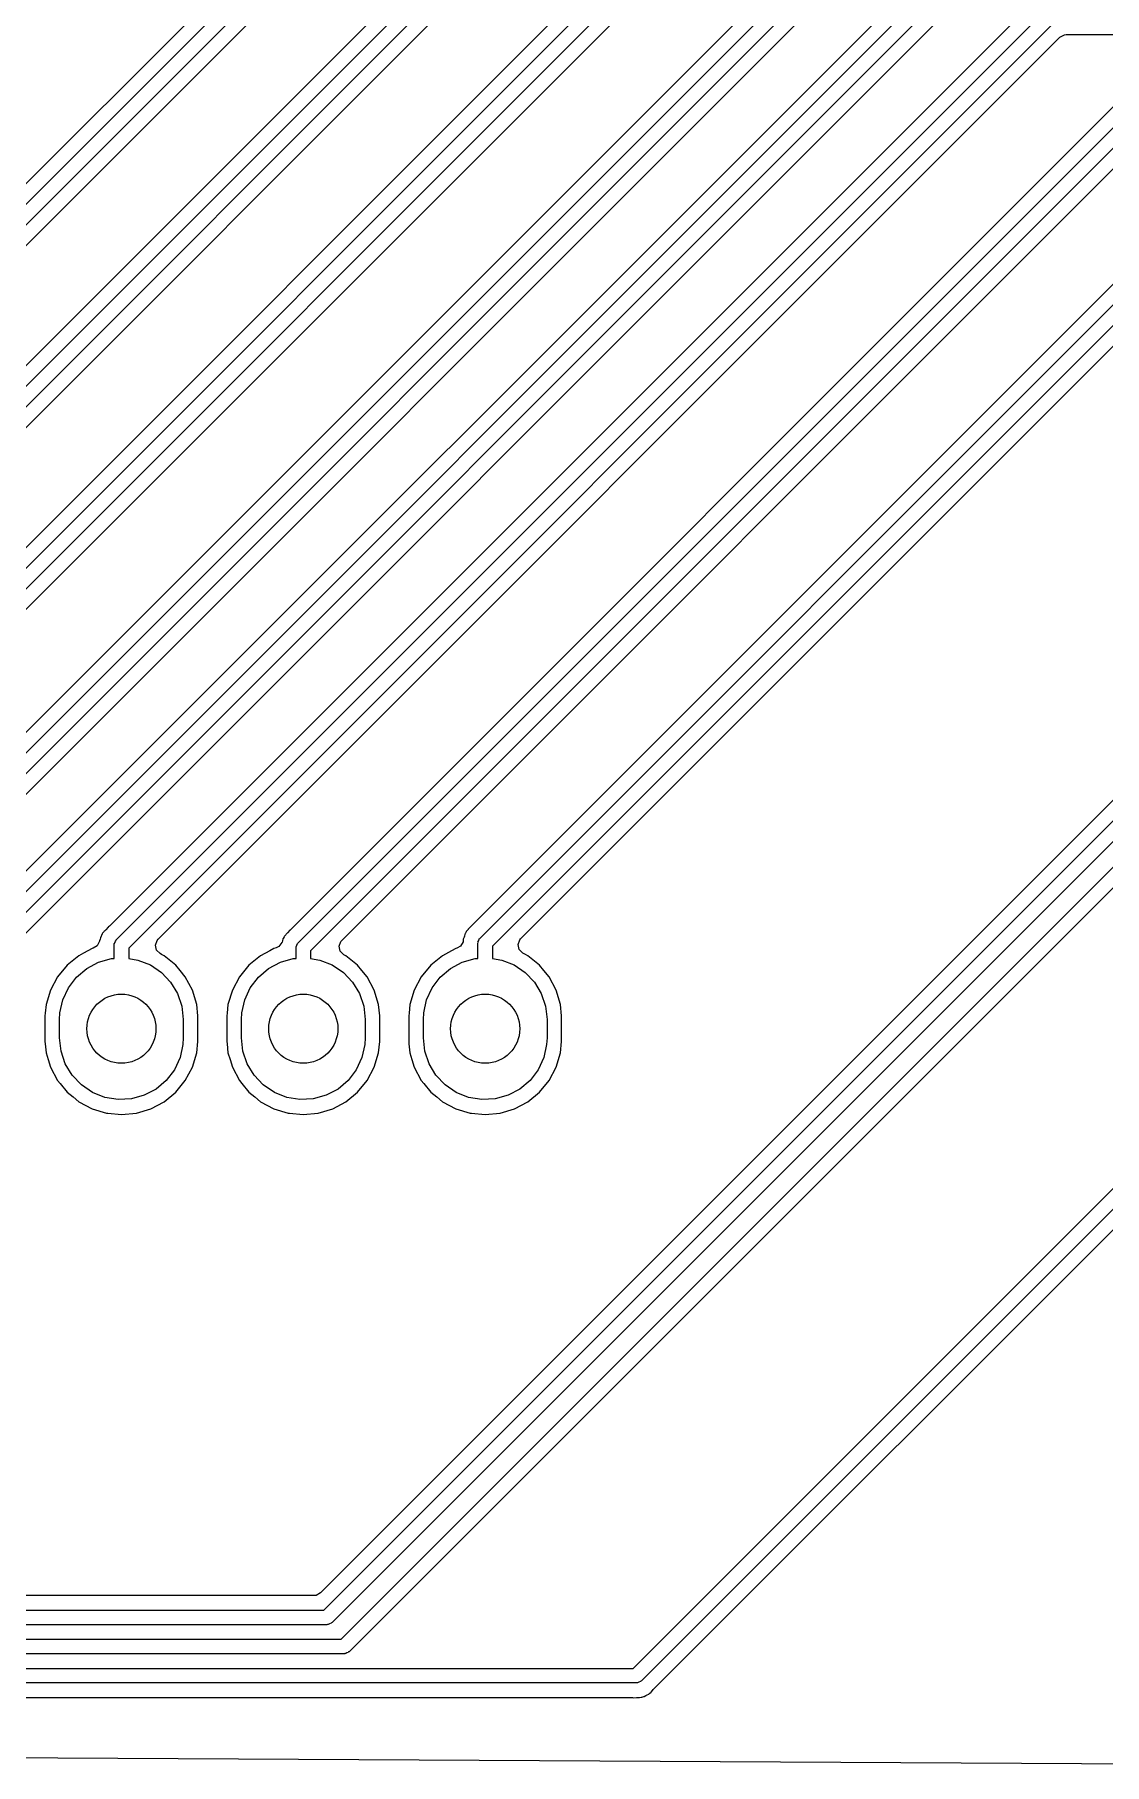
# Model space of a CAD drawing. Extents: x 148 to 304, y -194 to -124.
# Drawn here: x 235.85 to 250.55, y -193.93 to -170.16 of the extents above; entities that cross this region are included whole.
import ezdxf

# ---------------------------------------------------------------- set-up
doc = ezdxf.new("R2010")
doc.units = 0
doc.layers.add('BLACK', color=7, linetype='CONTINUOUS')

msp = doc.modelspace()

# ---------------------------------------------------------------- linework, layer by layer
at = {"layer": 'BLACK', "linetype": 'CONTINUOUS'}
for p, q in [((245.888002, -162.047024), (225.323494, -182.611533)), ((225.306932, -182.911645), (246.050609, -162.16797)), ((246.162741, -162.33868), (225.39, -183.111421)), ((225.626819, -183.158152), (246.209472, -162.575499)), ((246.997999, -163.437028), (227.685785, -182.749242)), ((227.629748, -183.08883), (247.16061, -163.557969)), ((247.272741, -163.72868), (227.7558, -183.245621)), ((228.062824, -183.222145), (247.319473, -163.965499)), ((230.129748, -183.08883), (248.27061, -164.947969)), ((248.107999, -164.827028), (230.185785, -182.749242)), ((248.382741, -165.11868), (230.2558, -183.245621)), ((230.562824, -183.222145), (248.429472, -165.355499)), ((232.649206, -183.109371), (249.660609, -166.097969)), ((249.497999, -165.977028), (232.711852, -182.763175)), ((249.772742, -166.26868), (232.770826, -183.270595)), ((233.072134, -183.252835), (249.819472, -166.505499)), ((250.012999, -167.367028), (234.764094, -182.615933)), ((234.78184, -182.881737), (250.175609, -167.487969)), ((250.287742, -167.65868), (234.976442, -182.969979)), ((235.363609, -182.86636), (250.334472, -167.895499)), ((249.618002, -169.667024), (236.874986, -182.410041)), ((236.969289, -182.599289), (249.780609, -169.78797)), ((249.892741, -169.95868), (237.14, -182.711421)), ((249.939472, -170.195499), (250.000795, -170.162014)), ((250.000795, -170.162014), (250.027153, -170.15918)), ((250.027153, -170.15918), (252.17377, -170.15918)), ((237.543433, -182.591536), (249.939472, -170.195499)), ((250.767999, -171.057028), (239.374986, -182.450041)), ((239.469289, -182.639289), (250.930609, -171.177969)), ((251.042742, -171.34868), (239.64, -182.751422)), ((240.0695, -182.605469), (251.089472, -171.585499)), ((251.813002, -172.447024), (241.874986, -182.385041)), ((241.969289, -182.574289), (251.975609, -172.56797)), ((252.087741, -172.73868), (242.14, -182.686421)), ((242.527141, -182.582828), (251.599592, -173.510378)), ((251.361861, -179.988168), (239.776848, -191.573181)), ((239.823578, -191.81), (251.59868, -180.034898)), ((251.769391, -180.147031), (239.935711, -191.980711)), ((240.058578, -192.21), (252.080609, -180.187969)), ((252.192742, -180.35868), (240.170711, -192.380711)), ((236.760343, -182.54652), (236.754228, -182.572517)), ((236.760345, -182.546515), (236.760343, -182.54652)), ((236.764259, -182.540802), (236.760345, -182.546515)), ((236.777578, -182.515533), (236.764259, -182.540802)), ((236.780083, -182.509067), (236.777578, -182.515533)), ((236.798085, -182.489319), (236.780083, -182.509066)), ((236.780083, -182.509066), (236.780083, -182.509067)), ((236.804746, -182.480911), (236.798085, -182.489319)), ((236.807827, -182.4772), (236.804746, -182.480911)), ((236.820574, -182.464453), (236.807827, -182.4772)), ((236.824522, -182.460318), (236.820574, -182.464453)), ((236.855767, -182.426044), (236.824522, -182.460318)), ((236.862035, -182.421312), (236.855767, -182.426044)), ((236.874986, -182.410041), (236.862035, -182.421312)), ((239.277578, -182.555533), (239.264259, -182.580802)), ((239.280083, -182.549067), (239.277578, -182.555533)), ((239.298085, -182.529319), (239.280083, -182.549066)), ((239.280083, -182.549066), (239.280083, -182.549067)), ((239.304746, -182.520911), (239.298085, -182.529319)), ((239.307827, -182.5172), (239.304746, -182.520911)), ((239.320574, -182.504453), (239.307827, -182.5172)), ((239.324522, -182.500318), (239.320574, -182.504453)), ((239.355767, -182.466044), (239.324522, -182.500318)), ((239.362035, -182.461312), (239.355767, -182.466044)), ((239.374986, -182.450041), (239.362035, -182.461312)), ((241.754228, -182.547517), (241.749151, -182.563913)), ((241.760343, -182.52152), (241.754228, -182.547517)), ((241.760345, -182.521515), (241.760343, -182.52152)), ((241.764259, -182.515802), (241.760345, -182.521515)), ((241.777578, -182.490533), (241.764259, -182.515802)), ((241.780083, -182.484067), (241.777578, -182.490533)), ((241.798085, -182.464319), (241.780083, -182.484066)), ((241.780083, -182.484066), (241.780083, -182.484067)), ((241.804746, -182.455911), (241.798085, -182.464319)), ((241.807827, -182.4522), (241.804746, -182.455911)), ((241.820574, -182.439453), (241.807827, -182.4522)), ((241.824522, -182.435318), (241.820574, -182.439453)), ((241.855767, -182.401044), (241.824522, -182.435318)), ((241.862035, -182.396312), (241.855767, -182.401044)), ((241.874986, -182.385041), (241.862035, -182.396312)), ((236.518259, -182.782727), (236.45355, -182.817315)), ((236.636044, -182.719768), (236.518259, -182.782727)), ((236.65267, -182.714725), (236.636044, -182.719768)), ((236.706893, -182.681131), (236.65267, -182.714725)), ((236.738561, -182.61885), (236.706893, -182.681131)), ((236.739499, -182.613826), (236.738561, -182.61885)), ((236.749151, -182.588913), (236.739499, -182.613826)), ((236.754228, -182.572517), (236.749151, -182.588913)), ((236.94, -182.67), (236.942493, -182.662326)), ((236.94, -182.854163), (236.94, -182.67)), ((236.941231, -182.654357), (236.951861, -182.633492)), ((236.942493, -182.662326), (236.941231, -182.654357)), ((236.951861, -182.633492), (236.959098, -182.611221)), ((236.959098, -182.611221), (236.965626, -182.606478)), ((236.965626, -182.606478), (236.969289, -182.599289)), ((237.14, -182.711421), (237.14, -182.855096)), ((237.507363, -182.671468), (237.531195, -182.605788)), ((237.522824, -182.739606), (237.507363, -182.671468)), ((237.572667, -182.788567), (237.522824, -182.739606)), ((237.531195, -182.605788), (237.543433, -182.591536)), ((237.593201, -182.799543), (237.572667, -182.788567)), ((239.077849, -182.750875), (238.95355, -182.817315)), ((239.136045, -182.719768), (239.077849, -182.750875)), ((239.166521, -182.710523), (239.136045, -182.719768)), ((239.203576, -182.69206), (239.166521, -182.710523)), ((239.24615, -182.636659), (239.203576, -182.69206)), ((239.249149, -182.628918), (239.24615, -182.636659)), ((239.254228, -182.612517), (239.249149, -182.628918)), ((239.260343, -182.58652), (239.254228, -182.612517)), ((239.260345, -182.586515), (239.260343, -182.58652)), ((239.264259, -182.580802), (239.260345, -182.586515)), ((239.44, -182.71), (239.442493, -182.702326)), ((239.44, -182.854163), (239.44, -182.71)), ((239.441231, -182.694357), (239.451861, -182.673492)), ((239.442493, -182.702326), (239.441231, -182.694357)), ((239.451861, -182.673492), (239.459098, -182.651221)), ((239.459098, -182.651221), (239.465626, -182.646478)), ((239.465626, -182.646478), (239.469289, -182.639289)), ((239.64, -182.751422), (239.64, -182.855096)), ((240.03343, -182.685401), (240.057262, -182.619721)), ((240.04889, -182.753539), (240.03343, -182.685401)), ((240.098735, -182.802501), (240.04889, -182.753539)), ((240.057262, -182.619721), (240.0695, -182.605469)), ((241.577849, -182.750875), (241.45355, -182.817315)), ((241.636043, -182.719769), (241.577849, -182.750875)), ((241.651329, -182.715132), (241.636043, -182.719769)), ((241.701476, -182.685662), (241.651329, -182.715132)), ((241.736021, -182.624929), (241.701476, -182.685662)), ((241.736191, -182.624203), (241.736021, -182.624929)), ((241.7395, -182.595751), (241.736191, -182.624203)), ((241.749151, -182.563913), (241.7395, -182.588826)), ((241.7395, -182.588826), (241.7395, -182.595751)), ((241.94, -182.645), (241.942493, -182.637326)), ((241.94, -182.854163), (241.94, -182.645)), ((241.941231, -182.629357), (241.951861, -182.608492)), ((241.942493, -182.637326), (241.941231, -182.629357)), ((241.951861, -182.608492), (241.959098, -182.586221)), ((241.959098, -182.586221), (241.965626, -182.581478)), ((241.965626, -182.581478), (241.969289, -182.574289)), ((242.14, -182.686421), (242.14, -182.855096)), ((242.491071, -182.66276), (242.514902, -182.597081)), ((242.506532, -182.730898), (242.491071, -182.66276)), ((242.556374, -182.779858), (242.506532, -182.730898)), ((242.514902, -182.597081), (242.527141, -182.582828)), ((242.595144, -182.800581), (242.556374, -182.779858)), ((236.293589, -182.948589), (236.162317, -183.108547)), ((236.453547, -182.817317), (236.293589, -182.948589)), ((236.422904, -183.110455), (236.562991, -182.991464)), ((236.453548, -182.817316), (236.453547, -182.817317)), ((236.45355, -182.817315), (236.453548, -182.817316)), ((236.562991, -182.991464), (236.725383, -182.90537)), ((236.725383, -182.90537), (236.902485, -182.856197)), ((236.902485, -182.856197), (236.94, -182.854163)), ((237.14, -182.855096), (237.267399, -182.875983)), ((237.267399, -182.875983), (237.438147, -182.944015)), ((237.438147, -182.944015), (237.590278, -183.047162)), ((237.626451, -182.817315), (237.593201, -182.799543)), ((237.78641, -182.948589), (237.626451, -182.817315)), ((237.845383, -183.020449), (237.78641, -182.948589)), ((237.917685, -183.10855), (237.845383, -183.020449)), ((238.793589, -182.948589), (238.662317, -183.108547)), ((238.953547, -182.817317), (238.793589, -182.948589)), ((238.922904, -183.110455), (239.062991, -182.991464)), ((238.953548, -182.817316), (238.953547, -182.817317)), ((238.95355, -182.817315), (238.953548, -182.817316)), ((239.062991, -182.991464), (239.225383, -182.90537)), ((239.225383, -182.90537), (239.402485, -182.856197)), ((239.402485, -182.856197), (239.44, -182.854163)), ((239.64, -182.855096), (239.767399, -182.875983)), ((239.767399, -182.875983), (239.938147, -182.944015)), ((239.938147, -182.944015), (240.090278, -183.047162)), ((240.126451, -182.817315), (240.098735, -182.802501)), ((240.28641, -182.948589), (240.126451, -182.817315)), ((240.345383, -183.020449), (240.28641, -182.948589)), ((240.417685, -183.10855), (240.345383, -183.020449)), ((241.293589, -182.948589), (241.162317, -183.108547)), ((241.453547, -182.817317), (241.293589, -182.948589)), ((241.422904, -183.110455), (241.562991, -182.991464)), ((241.453548, -182.817316), (241.453547, -182.817317)), ((241.45355, -182.817315), (241.453548, -182.817316)), ((241.562991, -182.991464), (241.725383, -182.90537)), ((241.725383, -182.90537), (241.902485, -182.856197)), ((241.902485, -182.856197), (241.94, -182.854163)), ((242.14, -182.855096), (242.267399, -182.875983)), ((242.267399, -182.875983), (242.438147, -182.944015)), ((242.438147, -182.944015), (242.590278, -183.047162)), ((242.626451, -182.817315), (242.595144, -182.800581)), ((242.78641, -182.948589), (242.626451, -182.817315)), ((242.845383, -183.020449), (242.78641, -182.948589)), ((242.917685, -183.10855), (242.845383, -183.020449)), ((236.162317, -183.108547), (236.064769, -183.291043)), ((236.234495, -183.423594), (236.311671, -183.256779)), ((236.311671, -183.256779), (236.422904, -183.110455)), ((237.590278, -183.047162), (237.716679, -183.180602)), ((237.716679, -183.180602), (237.811439, -183.338094)), ((238.015232, -183.291046), (237.917685, -183.10855)), ((238.662317, -183.108547), (238.564769, -183.291043)), ((238.734495, -183.423594), (238.811671, -183.256779)), ((238.811671, -183.256779), (238.922904, -183.110455)), ((240.090278, -183.047162), (240.216679, -183.180602)), ((240.216679, -183.180602), (240.311439, -183.338094)), ((240.515232, -183.291046), (240.417685, -183.10855)), ((241.162317, -183.108547), (241.064769, -183.291043)), ((241.234495, -183.423594), (241.311671, -183.256779)), ((241.311671, -183.256779), (241.422904, -183.110455)), ((242.590278, -183.047162), (242.716679, -183.180602)), ((242.716679, -183.180602), (242.811439, -183.338094)), ((243.015232, -183.291046), (242.917685, -183.10855)), ((236.004699, -183.489067), (235.993251, -183.605298)), ((236.064769, -183.291043), (236.004699, -183.489067)), ((236.194983, -183.603099), (236.234495, -183.423594)), ((237.811439, -183.338094), (237.870127, -183.512275)), ((238.0753, -183.489066), (238.015232, -183.291046)), ((238.0905, -183.643392), (238.0753, -183.489066)), ((238.504699, -183.489067), (238.493251, -183.605298)), ((238.564769, -183.291043), (238.504699, -183.489067)), ((238.694983, -183.603099), (238.734495, -183.423594)), ((240.311439, -183.338094), (240.370127, -183.512275)), ((240.5753, -183.489066), (240.515232, -183.291046)), ((240.5905, -183.643392), (240.5753, -183.489066)), ((241.004699, -183.489067), (240.993251, -183.605298)), ((241.064769, -183.291043), (241.004699, -183.489067)), ((241.194983, -183.603099), (241.234495, -183.423594)), ((242.811439, -183.338094), (242.870127, -183.512275)), ((243.0753, -183.489066), (243.015232, -183.291046)), ((243.0905, -183.643392), (243.0753, -183.489066)), ((235.993251, -183.605298), (235.9895, -183.643392)), ((235.9895, -183.643392), (235.9895, -183.996608)), ((236.19, -183.695), (236.194983, -183.603099)), ((236.19, -183.945), (236.19, -183.695)), ((237.870127, -183.512275), (237.89, -183.695)), ((237.89, -183.695), (237.89, -183.945)), ((238.0905, -183.996608), (238.0905, -183.643392)), ((238.493251, -183.605298), (238.4895, -183.643392)), ((238.4895, -183.643392), (238.4895, -183.996608)), ((238.69, -183.695), (238.694983, -183.603099)), ((238.69, -183.945), (238.69, -183.695)), ((240.370127, -183.512275), (240.39, -183.695)), ((240.39, -183.695), (240.39, -183.945)), ((240.5905, -183.996608), (240.5905, -183.643392)), ((240.993251, -183.605298), (240.9895, -183.643392)), ((240.9895, -183.643392), (240.9895, -183.996608)), ((241.19, -183.695), (241.194983, -183.603099)), ((241.19, -183.945), (241.19, -183.695)), ((242.870127, -183.512275), (242.89, -183.695)), ((242.89, -183.695), (242.89, -183.945)), ((243.0905, -183.996608), (243.0905, -183.643392)), ((236.209873, -184.127725), (236.19, -183.945)), ((237.89, -183.945), (237.885017, -184.036901)), ((238.709873, -184.127725), (238.69, -183.945)), ((240.39, -183.945), (240.385017, -184.036901)), ((241.209873, -184.127725), (241.19, -183.945)), ((242.89, -183.945), (242.885017, -184.036901)), ((235.9895, -183.996608), (235.992774, -184.029844)), ((235.992774, -184.029844), (236.004699, -184.150932)), ((236.004699, -184.150932), (236.03322, -184.244952)), ((236.268561, -184.301906), (236.209873, -184.127725)), ((237.845505, -184.216406), (237.768329, -184.383221)), ((237.885017, -184.036901), (237.845505, -184.216406)), ((238.015232, -184.348954), (238.0753, -184.150934)), ((238.0753, -184.150934), (238.0905, -183.996608)), ((238.4895, -183.996608), (238.492774, -184.029844)), ((238.492774, -184.029844), (238.504699, -184.150932)), ((238.504699, -184.150932), (238.53322, -184.244952)), ((238.768561, -184.301906), (238.709873, -184.127725)), ((240.345505, -184.216406), (240.268329, -184.383221)), ((240.385017, -184.036901), (240.345505, -184.216406)), ((240.515232, -184.348954), (240.5753, -184.150934)), ((240.5753, -184.150934), (240.5905, -183.996608)), ((240.9895, -183.996608), (240.992774, -184.029844)), ((240.992774, -184.029844), (241.004699, -184.150932)), ((241.004699, -184.150932), (241.03322, -184.244952)), ((241.268561, -184.301906), (241.209873, -184.127725)), ((242.845505, -184.216406), (242.768329, -184.383221)), ((242.885017, -184.036901), (242.845505, -184.216406)), ((243.015232, -184.348954), (243.0753, -184.150934)), ((243.0753, -184.150934), (243.0905, -183.996608)), ((236.03322, -184.244952), (236.064768, -184.348954)), ((236.064768, -184.348954), (236.162315, -184.53145)), ((236.363321, -184.459398), (236.268561, -184.301906)), ((237.768329, -184.383221), (237.657096, -184.529545)), ((237.917685, -184.53145), (238.015232, -184.348954)), ((238.53322, -184.244952), (238.564768, -184.348954)), ((238.564768, -184.348954), (238.662315, -184.53145)), ((238.863321, -184.459398), (238.768561, -184.301906)), ((240.268329, -184.383221), (240.157096, -184.529545)), ((240.417685, -184.53145), (240.515232, -184.348954)), ((241.03322, -184.244952), (241.064768, -184.348954)), ((241.064768, -184.348954), (241.162315, -184.53145)), ((241.363321, -184.459398), (241.268561, -184.301906)), ((242.768329, -184.383221), (242.657096, -184.529545)), ((242.917685, -184.53145), (243.015232, -184.348954)), ((236.162315, -184.53145), (236.196969, -184.573677)), ((236.196969, -184.573677), (236.293589, -184.69141)), ((236.293589, -184.69141), (236.374584, -184.75788)), ((236.489722, -184.592838), (236.363321, -184.459398)), ((236.641853, -184.695985), (236.489722, -184.592838)), ((237.517009, -184.648536), (237.354617, -184.73463)), ((237.657096, -184.529545), (237.517009, -184.648536)), ((237.62645, -184.822685), (237.78641, -184.69141)), ((237.78641, -184.69141), (237.917685, -184.53145)), ((238.662315, -184.53145), (238.696969, -184.573677)), ((238.696969, -184.573677), (238.793589, -184.69141)), ((238.793589, -184.69141), (238.874584, -184.75788)), ((238.989722, -184.592838), (238.863321, -184.459398)), ((239.141853, -184.695985), (238.989722, -184.592838)), ((240.017009, -184.648536), (239.854617, -184.73463)), ((240.157096, -184.529545), (240.017009, -184.648536)), ((240.12645, -184.822685), (240.28641, -184.69141)), ((240.28641, -184.69141), (240.417685, -184.53145)), ((241.162315, -184.53145), (241.196969, -184.573677)), ((241.196969, -184.573677), (241.293589, -184.69141)), ((241.293589, -184.69141), (241.374584, -184.75788)), ((241.489722, -184.592838), (241.363321, -184.459398)), ((241.641853, -184.695985), (241.489722, -184.592838)), ((242.517009, -184.648536), (242.354617, -184.73463)), ((242.657096, -184.529545), (242.517009, -184.648536)), ((242.62645, -184.822685), (242.78641, -184.69141)), ((242.78641, -184.69141), (242.917685, -184.53145)), ((244.074758, -192.61), (252.196761, -184.487996)), ((252.342083, -184.625518), (244.186891, -192.780711)), ((236.374584, -184.75788), (236.45355, -184.822685)), ((236.45355, -184.822685), (236.636046, -184.920232)), ((236.636046, -184.920232), (236.834066, -184.9803)), ((236.812601, -184.764017), (236.641853, -184.695985)), ((236.993982, -184.793753), (236.812601, -184.764017)), ((237.177515, -184.783803), (236.993982, -184.793753)), ((237.354617, -184.73463), (237.177515, -184.783803)), ((237.245934, -184.9803), (237.443954, -184.920232)), ((237.443954, -184.920232), (237.62645, -184.822685)), ((238.874584, -184.75788), (238.95355, -184.822685)), ((238.95355, -184.822685), (239.136046, -184.920232)), ((239.136046, -184.920232), (239.334066, -184.9803)), ((239.312601, -184.764017), (239.141853, -184.695985)), ((239.493982, -184.793753), (239.312601, -184.764017)), ((239.677515, -184.783803), (239.493982, -184.793753)), ((239.854617, -184.73463), (239.677515, -184.783803)), ((239.745934, -184.9803), (239.943954, -184.920232)), ((239.943954, -184.920232), (240.12645, -184.822685)), ((241.374584, -184.75788), (241.45355, -184.822685)), ((241.45355, -184.822685), (241.636046, -184.920232)), ((241.636046, -184.920232), (241.834066, -184.9803)), ((241.812601, -184.764017), (241.641853, -184.695985)), ((241.993982, -184.793753), (241.812601, -184.764017)), ((242.177515, -184.783803), (241.993982, -184.793753)), ((242.354617, -184.73463), (242.177515, -184.783803)), ((242.245934, -184.9803), (242.443954, -184.920232)), ((242.443954, -184.920232), (242.62645, -184.822685)), ((236.834066, -184.9803), (236.834065, -184.9803)), ((236.834065, -184.9803), (236.852529, -184.982118)), ((236.852529, -184.982118), (237.04, -185.000583)), ((237.04, -185.000583), (237.245934, -184.9803)), ((239.334066, -184.9803), (239.334065, -184.9803)), ((239.334065, -184.9803), (239.352529, -184.982118)), ((239.352529, -184.982118), (239.54, -185.000583)), ((239.54, -185.000583), (239.745934, -184.9803)), ((241.834066, -184.9803), (241.834065, -184.9803)), ((241.834065, -184.9803), (241.852529, -184.982118)), ((241.852529, -184.982118), (242.04, -185.000583)), ((242.04, -185.000583), (242.245934, -184.9803)), ((244.349494, -192.901655), (252.303135, -184.948014)), ((239.776848, -191.573181), (239.715525, -191.606666)), ((189.411422, -191.81), (239.823578, -191.81)), ((239.689167, -191.6095), (189.545833, -191.6095)), ((239.715525, -191.606666), (239.689167, -191.6095)), ((239.865, -192.01), (189.37, -192.01)), ((239.872673, -192.007506), (239.865, -192.01)), ((239.880643, -192.008769), (239.872673, -192.007506)), ((239.901507, -191.998138), (239.880643, -192.008769)), ((239.923779, -191.990902), (239.901507, -191.998138)), ((239.928521, -191.984373), (239.923779, -191.990902)), ((239.935711, -191.980711), (239.928521, -191.984373)), ((184.546422, -192.21), (240.058578, -192.21)), ((240.1, -192.41), (184.505, -192.41)), ((240.107673, -192.407506), (240.1, -192.41)), ((240.115643, -192.408769), (240.107673, -192.407506)), ((240.136507, -192.398138), (240.115643, -192.408769)), ((240.158779, -192.390902), (240.136507, -192.398138)), ((240.163521, -192.384373), (240.158779, -192.390902)), ((240.170711, -192.380711), (240.163521, -192.384373)), ((179.416422, -192.61), (244.074758, -192.61)), ((244.11618, -192.81), (179.375, -192.81)), ((179.404464, -193.0105), (244.049042, -193.0105)), ((244.049042, -193.0105), (244.06617, -193.011689)), ((244.06617, -193.011689), (244.073941, -193.012772)), ((244.073941, -193.012772), (244.073941, -193.012771)), ((244.073941, -193.012771), (244.073945, -193.012773)), ((244.073945, -193.012773), (244.12026, -193.010632)), ((244.123853, -192.807506), (244.11618, -192.81)), ((244.12026, -193.010632), (244.125985, -193.0105)), ((244.131823, -192.808769), (244.123853, -192.807506)), ((244.125985, -193.0105), (244.144023, -193.0105)), ((244.152687, -192.798138), (244.131823, -192.808769)), ((244.144023, -193.0105), (244.144024, -193.0105)), ((244.144024, -193.010499), (244.148911, -193.010046)), ((244.144024, -193.0105), (244.144024, -193.010499)), ((244.148911, -193.010046), (244.159498, -193.008817)), ((244.174959, -192.790902), (244.152687, -192.798138)), ((244.159498, -193.008817), (244.186172, -193.007585)), ((244.179701, -192.784373), (244.174959, -192.790902)), ((244.186891, -192.780711), (244.179701, -192.784373)), ((244.186172, -193.007585), (244.192502, -193.004789)), ((244.192502, -193.004789), (244.219809, -192.996332)), ((244.219809, -192.996332), (244.226613, -192.995061)), ((244.226613, -192.995061), (244.226615, -192.995059)), ((244.226615, -192.995059), (244.226617, -192.995059)), ((244.226617, -192.995059), (244.249318, -192.981003)), ((244.249318, -192.981003), (244.264505, -192.972996)), ((244.264505, -192.972996), (244.288945, -192.962206)), ((244.288945, -192.962206), (244.293841, -192.957309)), ((244.293841, -192.957309), (244.316249, -192.939561)), ((244.316249, -192.939561), (244.322132, -192.935919)), ((244.322132, -192.935919), (244.338233, -192.914595)), ((244.338233, -192.914595), (244.349494, -192.901655)), ((251.615149, -193.929498), (147.798807, -193.349517))]:
    msp.add_line(p, q, dxfattribs=at)
at = {"layer": 'BLACK'}
for centre in [(237.04, -183.82), (239.54, -183.82), (242.04, -183.82)]:
    msp.add_circle(centre, 0.475, dxfattribs=at)

doc.saveas('drawing.dxf')
